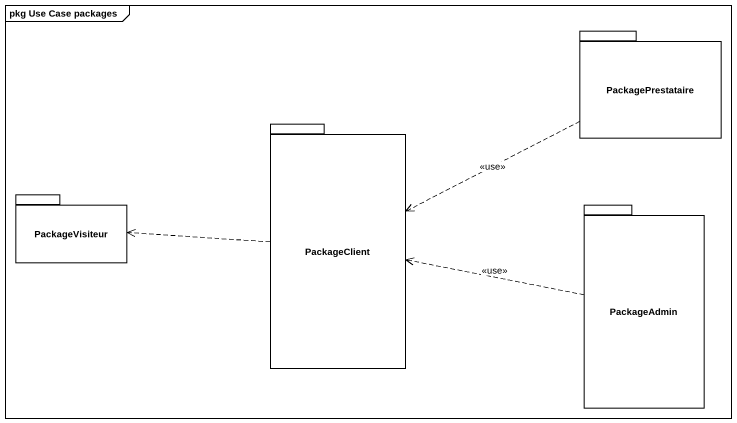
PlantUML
@startuml
mainframe pkg Use Case packages
package PackagePrestataire {
}
package PackageClient {
}
package PackageVisiteur {
}
package PackageAdmin {
}
PackagePrestataire .left.> PackageClient : <<use>>
PackageClient .left.> PackageVisiteur
PackageAdmin .left.> PackageClient : <<use>>
@enduml
